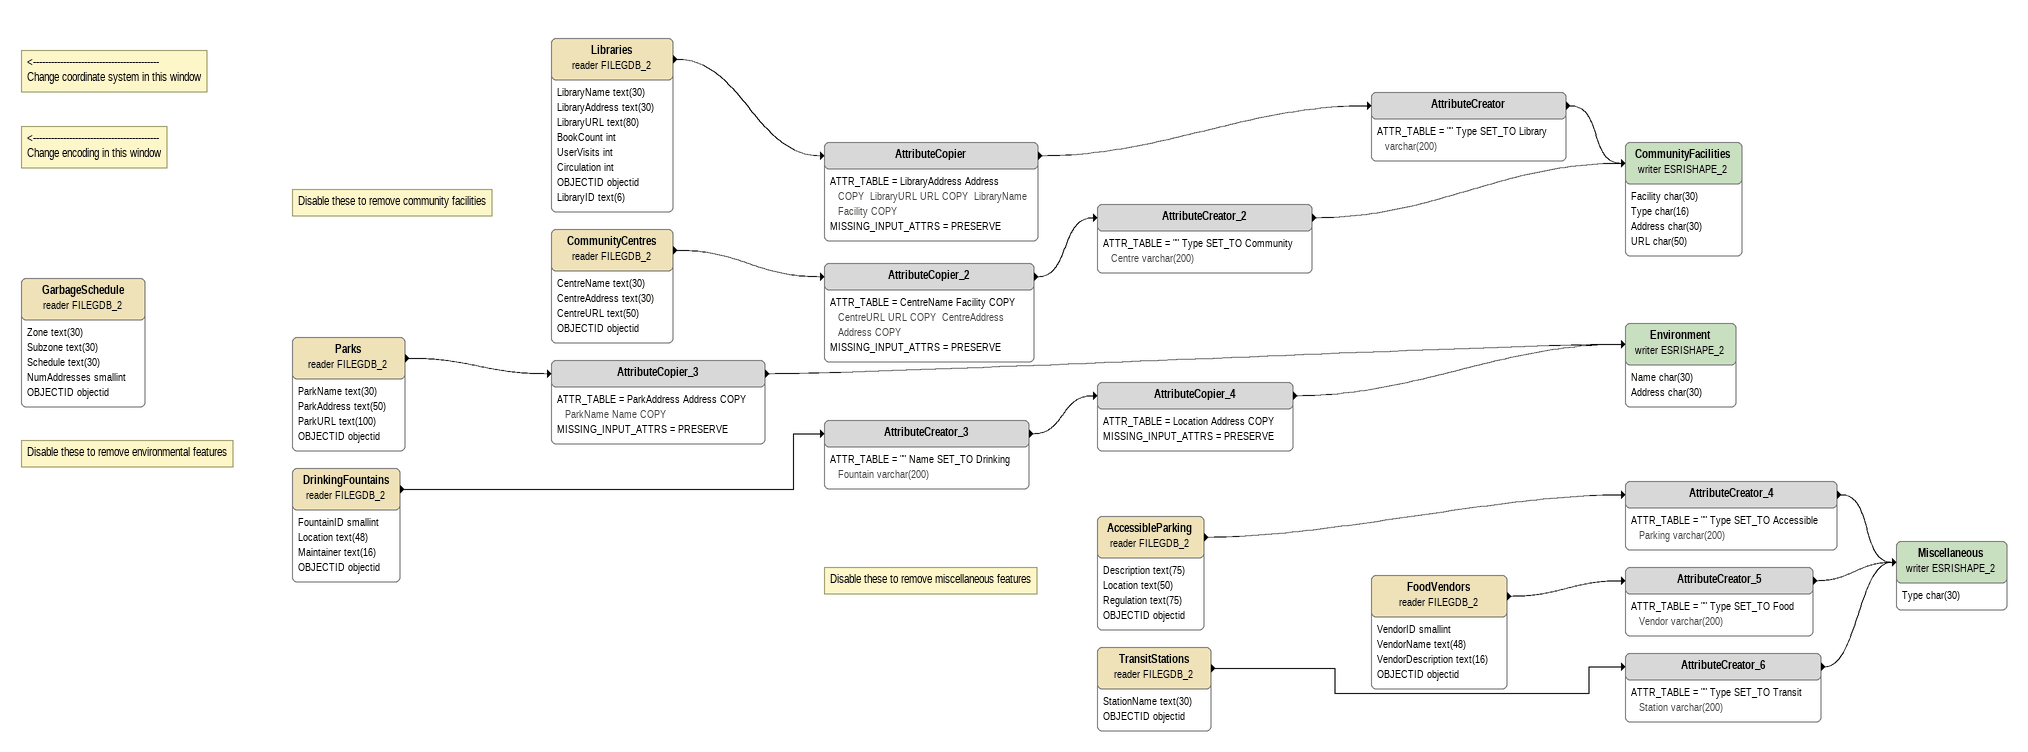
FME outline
Note: <------------------------------------------ / Change coordinate system in this window
Note: <------------------------------------------ / Change encoding in this window
Note: Disable these to remove environmental features
Note: Disable these to remove community facilities
GarbageSchedule (reader FILEGDB_2)
    attributes: Zone text(30), Subzone text(30), Schedule text(30), NumAddresses smallint, OBJECTID objectid
Parks (reader FILEGDB_2)
    attributes: ParkName text(30), ParkAddress text(50), ParkURL text(100), OBJECTID objectid
    -> AttributeCopier_3
AttributeCopier_3
    ATTR_TABLE = ParkAddress Address COPY  ParkName Name COPY
    MISSING_INPUT_ATTRS = PRESERVE
    -> Environment (writer ESRISHAPE_2)
DrinkingFountains (reader FILEGDB_2)
    attributes: FountainID smallint, Location text(48), Maintainer text(16), OBJECTID objectid
    -> AttributeCreator_3
AttributeCreator_3
    ATTR_TABLE = "" Name SET_TO Drinking Fountain varchar(200)
    -> AttributeCopier_4
AttributeCopier_4
    ATTR_TABLE = Location Address COPY
    MISSING_INPUT_ATTRS = PRESERVE
    -> Environment (writer ESRISHAPE_2)
Environment (writer ESRISHAPE_2)
    attributes: Name char(30), Address char(30)
Libraries (reader FILEGDB_2)
    attributes: LibraryName text(30), LibraryAddress text(30), LibraryURL text(80), BookCount int, UserVisits int, Circulation int, OBJECTID objectid, LibraryID text(6)
    -> AttributeCopier
AttributeCopier
    ATTR_TABLE = LibraryAddress Address COPY  LibraryURL URL COPY  LibraryName Facility COPY
    MISSING_INPUT_ATTRS = PRESERVE
    -> AttributeCreator
AttributeCreator
    ATTR_TABLE = "" Type SET_TO Library varchar(200)
    -> CommunityFacilities (writer ESRISHAPE_2)
CommunityCentres (reader FILEGDB_2)
    attributes: CentreName text(30), CentreAddress text(30), CentreURL text(50), OBJECTID objectid
    -> AttributeCopier_2
AttributeCopier_2
    ATTR_TABLE = CentreName Facility COPY  CentreURL URL COPY  CentreAddress Address COPY
    MISSING_INPUT_ATTRS = PRESERVE
    -> AttributeCreator_2
AttributeCreator_2
    ATTR_TABLE = "" Type SET_TO Community Centre varchar(200)
    -> CommunityFacilities (writer ESRISHAPE_2)
CommunityFacilities (writer ESRISHAPE_2)
    attributes: Facility char(30), Type char(16), Address char(30), URL char(50)
Note: Disable these to remove miscellaneous features
AccessibleParking (reader FILEGDB_2)
    attributes: Description text(75), Location text(50), Regulation text(75), OBJECTID objectid
    -> AttributeCreator_4
AttributeCreator_4
    ATTR_TABLE = "" Type SET_TO Accessible Parking varchar(200)
    -> Miscellaneous (writer ESRISHAPE_2)
FoodVendors (reader FILEGDB_2)
    attributes: VendorID smallint, VendorName text(48), VendorDescription text(16), OBJECTID objectid
    -> AttributeCreator_5
AttributeCreator_5
    ATTR_TABLE = "" Type SET_TO Food Vendor varchar(200)
    -> Miscellaneous (writer ESRISHAPE_2)
TransitStations (reader FILEGDB_2)
    attributes: StationName text(30), OBJECTID objectid
    -> AttributeCreator_6
AttributeCreator_6
    ATTR_TABLE = "" Type SET_TO Transit Station varchar(200)
    -> Miscellaneous (writer ESRISHAPE_2)
Miscellaneous (writer ESRISHAPE_2)
    attributes: Type char(30)
